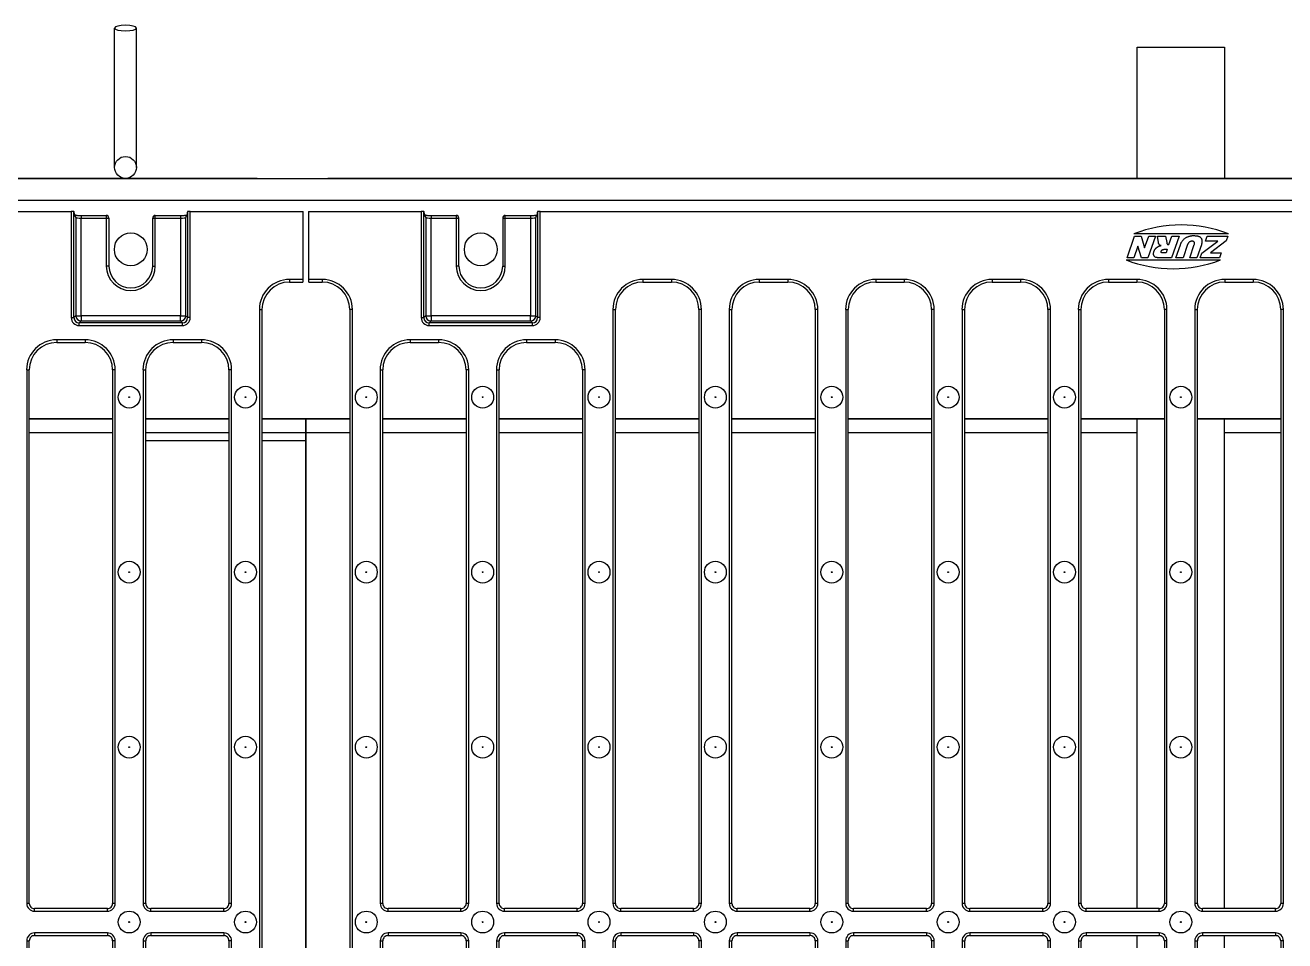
# Model space of a CAD drawing. Extents: x -2 to 148, y 0 to 64.
# Drawn here: x 98.69 to 113.09, y 53.41 to 63.87 of the extents above; entities that cross this region are included whole.
import ezdxf

# ---------------------------------------------------------------- set-up
doc = ezdxf.new("R2010")
doc.units = 0
doc.header["$LTSCALE"] = 0.75
doc.header["$MEASUREMENT"] = 0
for name, color, linetype in [('BASE', 7, 'CONTINUOUS'), ('DIM', 2, 'CONTINUOUS'), ('FRAME', 7, 'CONTINUOUS'), ('SIDEWALL', 7, 'CONTINUOUS')]:
    doc.layers.add(name, color=color, linetype=linetype)
doc.layers.add('Visible Edges(DANS)', color=7, linetype='CONTINUOUS', lineweight=25)
doc.layers.add('Visible Tangent Edges(DANS)', color=7, linetype='CONTINUOUS', lineweight=25)

# ---------------------------------------------------------------- blocks, each defined once
blk = doc.blocks.new('12 grate')
at = {"layer": 'Visible Edges(DANS)'}
for p, q in [((25.162, 77.229), (25.162, 76.45)), ((25.162, 77.229), (26.451, 77.229)), ((26.488, 77.193), (26.498, 77.175)), ((26.562, 77.182), (26.85, 77.182)), ((27.411, 77.182), (27.699, 77.182)), ((27.763, 77.175), (27.773, 77.193)), ((27.81, 77.229), (42.451, 77.229)), ((42.488, 77.193), (42.498, 77.175)), ((42.562, 77.182), (42.85, 77.182)), ((43.411, 77.182), (43.699, 77.182)), ((43.763, 77.175), (43.773, 77.193)), ((43.81, 77.229), (45.099, 77.229)), ((45.099, 76.45), (45.099, 77.229)), ((26.88, 76.604), (26.88, 77.152)), ((27.381, 77.152), (27.381, 76.604)), ((42.88, 77.152), (42.88, 76.604)), ((43.381, 76.604), (43.381, 77.152)), ((34.517, 76.697), (34.602, 76.947)), ((35.676, 76.973), (34.596, 76.973)), ((34.602, 76.947), (34.678, 76.947)), ((34.678, 76.947), (34.718, 76.813)), ((34.718, 76.813), (34.764, 76.947)), ((34.841, 76.947), (34.756, 76.697)), ((34.764, 76.947), (34.841, 76.947)), ((34.876, 76.873), (34.864, 76.947)), ((34.864, 76.947), (34.955, 76.947)), ((34.955, 76.947), (34.97, 76.873)), ((34.995, 76.849), (35.028, 76.947)), ((35.111, 76.947), (35.026, 76.697)), ((35.028, 76.947), (35.111, 76.947)), ((35.37, 76.75), (35.554, 76.888)), ((35.412, 76.888), (35.433, 76.947)), ((35.554, 76.888), (35.412, 76.888)), ((35.433, 76.947), (35.67, 76.947)), ((35.651, 76.892), (35.47, 76.756)), ((35.67, 76.947), (35.651, 76.892)), ((34.641, 76.831), (34.595, 76.697)), ((34.681, 76.697), (34.641, 76.831)), ((34.962, 76.753), (34.933, 76.753)), ((34.948, 76.796), (34.977, 76.796)), ((34.977, 76.796), (34.962, 76.753)), ((34.992, 76.849), (34.995, 76.849)), ((35.075, 76.697), (35.126, 76.845)), ((35.209, 76.849), (35.157, 76.697)), ((35.233, 76.697), (35.285, 76.849)), ((35.366, 76.845), (35.315, 76.697)), ((35.352, 76.697), (35.37, 76.75)), ((35.47, 76.756), (35.592, 76.756)), ((35.592, 76.756), (35.572, 76.697)), ((34.505, 76.673), (35.585, 76.673)), ((34.595, 76.697), (34.517, 76.697)), ((34.756, 76.697), (34.681, 76.697)), ((35.026, 76.697), (34.897, 76.697)), ((35.157, 76.697), (35.075, 76.697)), ((35.315, 76.697), (35.233, 76.697)), ((35.572, 76.697), (35.352, 76.697)), ((25.164, 76.42), (25.319, 76.42)), ((28.984, 76.42), (29.309, 76.42)), ((30.314, 76.42), (30.639, 76.42)), ((31.644, 76.42), (31.969, 76.42)), ((32.974, 76.42), (33.299, 76.42)), ((34.304, 76.42), (34.629, 76.42)), ((35.634, 76.42), (35.959, 76.42)), ((44.944, 76.42), (45.097, 76.42)), ((25.633, 76.106), (25.633, 62.106)), ((28.671, 69.318), (28.671, 76.106)), ((29.623, 76.106), (29.623, 69.318)), ((30.001, 69.318), (30.001, 76.106)), ((30.953, 76.106), (30.953, 69.318)), ((31.331, 69.318), (31.331, 76.106)), ((32.283, 76.106), (32.283, 69.318)), ((32.661, 69.318), (32.661, 76.106)), ((33.613, 76.106), (33.613, 69.318)), ((33.991, 69.318), (33.991, 76.106)), ((34.943, 76.106), (34.943, 69.318)), ((35.321, 69.318), (35.321, 76.106)), ((36.273, 76.106), (36.273, 69.318)), ((44.631, 62.106), (44.631, 76.106)), ((26.324, 75.73), (26.649, 75.73)), ((27.654, 75.73), (27.979, 75.73)), ((42.284, 75.73), (42.609, 75.73)), ((43.614, 75.73), (43.939, 75.73)), ((26.011, 69.318), (26.011, 75.416)), ((26.963, 75.416), (26.963, 69.318)), ((27.341, 69.318), (27.341, 75.416)), ((28.293, 75.416), (28.293, 69.318)), ((41.971, 69.318), (41.971, 75.416)), ((42.923, 75.416), (42.923, 69.318)), ((43.301, 69.318), (43.301, 75.416)), ((44.253, 75.416), (44.253, 69.318)), ((26.903, 69.258), (26.071, 69.258)), ((28.233, 69.258), (27.401, 69.258)), ((29.563, 69.258), (28.731, 69.258)), ((30.893, 69.258), (30.061, 69.258)), ((32.223, 69.258), (31.391, 69.258)), ((33.553, 69.258), (32.721, 69.258)), ((34.883, 69.258), (34.051, 69.258)), ((36.213, 69.258), (35.381, 69.258)), ((42.863, 69.258), (42.031, 69.258)), ((44.193, 69.258), (43.361, 69.258)), ((26.011, 62.791), (26.011, 68.89)), ((26.071, 68.949), (26.903, 68.949)), ((26.963, 68.89), (26.963, 62.791)), ((27.341, 62.791), (27.341, 68.89)), ((27.401, 68.949), (28.233, 68.949)), ((28.293, 68.89), (28.293, 62.791)), ((28.671, 62.106), (28.671, 68.89)), ((28.731, 68.949), (29.563, 68.949)), ((29.623, 68.89), (29.623, 62.106)), ((30.001, 62.106), (30.001, 68.89)), ((30.061, 68.949), (30.893, 68.949)), ((30.953, 68.89), (30.953, 62.106)), ((31.331, 62.106), (31.331, 68.89)), ((31.391, 68.949), (32.223, 68.949)), ((32.283, 68.89), (32.283, 62.106)), ((32.661, 62.106), (32.661, 68.89)), ((32.721, 68.949), (33.553, 68.949)), ((33.613, 68.89), (33.613, 62.106)), ((33.991, 62.106), (33.991, 68.89)), ((34.051, 68.949), (34.883, 68.949)), ((34.943, 68.89), (34.943, 62.106)), ((35.321, 62.106), (35.321, 68.89)), ((35.381, 68.949), (36.213, 68.949)), ((36.273, 68.89), (36.273, 62.106)), ((41.971, 62.791), (41.971, 68.89)), ((42.031, 68.949), (42.863, 68.949)), ((42.923, 68.89), (42.923, 62.791)), ((43.301, 62.791), (43.301, 68.89)), ((43.361, 68.949), (44.193, 68.949)), ((44.253, 68.89), (44.253, 62.791))]:
    blk.add_line(p, q, dxfattribs=at)
at = {"layer": 'Visible Edges(DANS)', "flags": 128}
for points in [[(26.481, 77.228), (26.481, 77.228), (26.48, 77.228), (26.48, 77.228), (26.479, 77.228), (26.479, 77.228), (26.478, 77.228), (26.477, 77.228), (26.476, 77.228), (26.475, 77.229), (26.474, 77.229), (26.473, 77.229), (26.471, 77.229), (26.47, 77.229), (26.469, 77.229), (26.467, 77.229), (26.465, 77.229), (26.464, 77.229), (26.462, 77.229), (26.46, 77.229), (26.458, 77.229), (26.456, 77.229), (26.455, 77.229), (26.453, 77.229), (26.451, 77.229)], [(26.492, 77.185), (26.498, 77.185), (26.505, 77.184), (26.513, 77.184), (26.522, 77.183), (26.532, 77.183), (26.542, 77.182), (26.552, 77.182), (26.562, 77.182)], [(27.699, 77.182), (27.709, 77.182), (27.719, 77.182), (27.729, 77.183), (27.739, 77.183), (27.748, 77.184), (27.756, 77.184), (27.763, 77.185), (27.769, 77.185)], [(27.81, 77.229), (27.808, 77.229), (27.806, 77.229), (27.805, 77.229), (27.803, 77.229), (27.801, 77.229), (27.799, 77.229), (27.797, 77.229), (27.796, 77.229), (27.794, 77.229), (27.792, 77.229), (27.791, 77.229), (27.79, 77.229), (27.788, 77.229), (27.787, 77.229), (27.786, 77.229), (27.785, 77.228), (27.784, 77.228), (27.783, 77.228), (27.782, 77.228), (27.782, 77.228), (27.781, 77.228), (27.781, 77.228), (27.78, 77.228), (27.78, 77.228)], [(42.481, 77.228), (42.481, 77.228), (42.48, 77.228), (42.48, 77.228), (42.479, 77.228), (42.479, 77.228), (42.478, 77.228), (42.477, 77.228), (42.476, 77.228), (42.475, 77.229), (42.474, 77.229), (42.473, 77.229), (42.471, 77.229), (42.47, 77.229), (42.469, 77.229), (42.467, 77.229), (42.465, 77.229), (42.464, 77.229), (42.462, 77.229), (42.46, 77.229), (42.458, 77.229), (42.456, 77.229), (42.455, 77.229), (42.453, 77.229), (42.451, 77.229)], [(42.492, 77.185), (42.498, 77.185), (42.505, 77.184), (42.513, 77.184), (42.522, 77.183), (42.532, 77.183), (42.542, 77.182), (42.552, 77.182), (42.562, 77.182)], [(43.699, 77.182), (43.709, 77.182), (43.719, 77.182), (43.729, 77.183), (43.739, 77.183), (43.748, 77.184), (43.756, 77.184), (43.763, 77.185), (43.769, 77.185)], [(43.81, 77.229), (43.808, 77.229), (43.806, 77.229), (43.805, 77.229), (43.803, 77.229), (43.801, 77.229), (43.799, 77.229), (43.797, 77.229), (43.796, 77.229), (43.794, 77.229), (43.792, 77.229), (43.791, 77.229), (43.79, 77.229), (43.788, 77.229), (43.787, 77.229), (43.786, 77.229), (43.785, 77.228), (43.784, 77.228), (43.783, 77.228), (43.782, 77.228), (43.782, 77.228), (43.781, 77.228), (43.781, 77.228), (43.78, 77.228), (43.78, 77.228)], [(35.126, 76.845), (35.128, 76.851), (35.13, 76.856), (35.132, 76.861), (35.135, 76.867), (35.137, 76.872), (35.14, 76.877), (35.144, 76.882), (35.147, 76.887), (35.15, 76.892), (35.154, 76.897), (35.158, 76.901), (35.162, 76.906), (35.166, 76.91), (35.171, 76.914), (35.176, 76.918), (35.181, 76.922), (35.186, 76.925), (35.191, 76.929), (35.196, 76.932), (35.201, 76.935), (35.207, 76.937), (35.213, 76.939), (35.218, 76.941), (35.224, 76.943)], [(35.26, 76.887), (35.257, 76.887), (35.254, 76.887), (35.251, 76.887), (35.249, 76.886), (35.246, 76.886), (35.243, 76.885), (35.241, 76.884), (35.238, 76.883), (35.236, 76.882), (35.233, 76.88), (35.231, 76.879), (35.229, 76.877), (35.226, 76.876), (35.224, 76.874), (35.222, 76.872), (35.22, 76.87), (35.219, 76.867), (35.217, 76.865), (35.215, 76.863), (35.214, 76.86), (35.212, 76.857), (35.211, 76.855), (35.21, 76.852), (35.209, 76.849)], [(35.224, 76.943), (35.226, 76.944), (35.227, 76.944), (35.229, 76.945), (35.231, 76.945), (35.233, 76.946), (35.235, 76.947), (35.237, 76.947), (35.239, 76.947), (35.241, 76.948), (35.243, 76.948), (35.245, 76.949), (35.247, 76.949), (35.249, 76.949), (35.251, 76.95), (35.254, 76.95), (35.256, 76.95), (35.258, 76.95), (35.261, 76.951), (35.263, 76.951), (35.265, 76.951), (35.268, 76.951), (35.27, 76.951), (35.273, 76.951), (35.276, 76.951)], [(35.285, 76.849), (35.286, 76.852), (35.286, 76.854), (35.287, 76.857), (35.287, 76.86), (35.288, 76.863), (35.288, 76.865), (35.288, 76.867), (35.287, 76.87), (35.287, 76.872), (35.286, 76.874), (35.285, 76.876), (35.284, 76.877), (35.283, 76.879), (35.282, 76.88), (35.281, 76.882), (35.279, 76.883), (35.277, 76.884), (35.275, 76.885), (35.273, 76.886), (35.271, 76.886), (35.268, 76.887), (35.266, 76.887), (35.263, 76.887), (35.26, 76.887)], [(35.276, 76.951), (35.282, 76.951), (35.288, 76.951), (35.294, 76.95), (35.301, 76.95), (35.308, 76.949), (35.314, 76.949), (35.321, 76.948), (35.327, 76.946), (35.333, 76.945), (35.338, 76.943), (35.343, 76.941), (35.347, 76.938), (35.351, 76.936), (35.354, 76.932), (35.358, 76.929), (35.361, 76.925), (35.364, 76.921), (35.366, 76.917), (35.368, 76.912), (35.37, 76.907), (35.372, 76.902), (35.372, 76.897), (35.373, 76.892), (35.373, 76.887)], [(35.373, 76.887), (35.373, 76.885), (35.373, 76.883), (35.373, 76.882), (35.372, 76.88), (35.372, 76.878), (35.372, 76.876), (35.372, 76.874), (35.372, 76.872), (35.371, 76.87), (35.371, 76.869), (35.371, 76.867), (35.371, 76.865), (35.37, 76.863), (35.37, 76.862), (35.37, 76.86), (35.369, 76.858), (35.369, 76.856), (35.368, 76.855), (35.368, 76.853), (35.368, 76.852), (35.367, 76.85), (35.367, 76.848), (35.366, 76.847), (35.366, 76.845)], [(34.897, 76.697), (34.888, 76.697), (34.88, 76.697), (34.873, 76.698), (34.866, 76.699), (34.86, 76.7), (34.854, 76.701), (34.849, 76.702), (34.844, 76.703), (34.84, 76.705), (34.836, 76.707), (34.833, 76.71), (34.83, 76.712), (34.827, 76.715), (34.825, 76.719), (34.823, 76.723), (34.821, 76.727), (34.82, 76.731), (34.819, 76.736), (34.818, 76.741), (34.818, 76.746), (34.819, 76.751), (34.82, 76.756), (34.821, 76.762), (34.823, 76.768)], [(34.823, 76.768), (34.824, 76.771), (34.826, 76.775), (34.827, 76.778), (34.829, 76.781), (34.83, 76.785), (34.832, 76.788), (34.834, 76.791), (34.836, 76.794), (34.838, 76.797), (34.84, 76.799), (34.842, 76.802), (34.845, 76.805), (34.847, 76.807), (34.85, 76.81), (34.852, 76.812), (34.855, 76.814), (34.858, 76.817), (34.86, 76.819), (34.863, 76.821), (34.866, 76.823), (34.869, 76.825), (34.872, 76.826), (34.875, 76.828), (34.878, 76.83)], [(34.889, 76.843), (34.889, 76.843), (34.888, 76.844), (34.887, 76.845), (34.887, 76.846), (34.886, 76.847), (34.885, 76.848), (34.885, 76.849), (34.884, 76.85), (34.883, 76.851), (34.883, 76.853), (34.882, 76.854), (34.881, 76.856), (34.88, 76.858), (34.88, 76.859), (34.879, 76.861), (34.878, 76.862), (34.878, 76.864), (34.877, 76.865), (34.877, 76.867), (34.877, 76.868), (34.876, 76.869), (34.876, 76.871), (34.876, 76.872), (34.876, 76.873)], [(34.878, 76.83), (34.879, 76.83), (34.88, 76.831), (34.881, 76.831), (34.882, 76.832), (34.884, 76.832), (34.885, 76.832), (34.886, 76.833), (34.887, 76.833), (34.888, 76.834), (34.889, 76.834), (34.89, 76.834), (34.891, 76.835), (34.892, 76.835), (34.894, 76.835), (34.895, 76.835), (34.896, 76.836), (34.897, 76.836), (34.898, 76.836), (34.899, 76.836), (34.901, 76.837), (34.902, 76.837), (34.903, 76.837), (34.904, 76.837), (34.906, 76.837)], [(34.906, 76.837), (34.905, 76.837), (34.904, 76.837), (34.903, 76.837), (34.902, 76.837), (34.901, 76.838), (34.9, 76.838), (34.899, 76.838), (34.899, 76.838), (34.898, 76.838), (34.897, 76.838), (34.896, 76.839), (34.896, 76.839), (34.895, 76.839), (34.894, 76.839), (34.894, 76.84), (34.893, 76.84), (34.893, 76.84), (34.892, 76.84), (34.892, 76.841), (34.891, 76.841), (34.891, 76.841), (34.89, 76.842), (34.89, 76.842), (34.889, 76.843)], [(34.933, 76.753), (34.929, 76.753), (34.927, 76.753), (34.924, 76.753), (34.921, 76.754), (34.919, 76.754), (34.917, 76.754), (34.915, 76.755), (34.914, 76.755), (34.912, 76.756), (34.911, 76.757), (34.91, 76.758), (34.909, 76.758), (34.908, 76.759), (34.908, 76.76), (34.907, 76.761), (34.907, 76.763), (34.906, 76.764), (34.906, 76.765), (34.906, 76.766), (34.906, 76.768), (34.907, 76.769), (34.907, 76.771), (34.907, 76.772), (34.908, 76.774)], [(34.908, 76.774), (34.908, 76.775), (34.909, 76.776), (34.909, 76.777), (34.91, 76.779), (34.91, 76.78), (34.911, 76.781), (34.912, 76.782), (34.912, 76.783), (34.913, 76.783), (34.914, 76.784), (34.915, 76.785), (34.916, 76.786), (34.917, 76.787), (34.918, 76.788), (34.919, 76.788), (34.92, 76.789), (34.921, 76.79), (34.922, 76.79), (34.923, 76.791), (34.925, 76.791), (34.926, 76.792), (34.927, 76.792), (34.928, 76.792), (34.929, 76.793)], [(34.929, 76.793), (34.931, 76.793), (34.932, 76.793), (34.933, 76.793), (34.934, 76.794), (34.935, 76.794), (34.936, 76.794), (34.937, 76.794), (34.938, 76.794), (34.939, 76.795), (34.94, 76.795), (34.941, 76.795), (34.941, 76.795), (34.942, 76.795), (34.943, 76.795), (34.944, 76.795), (34.944, 76.795), (34.945, 76.796), (34.946, 76.796), (34.946, 76.796), (34.947, 76.796), (34.947, 76.796), (34.948, 76.796), (34.948, 76.796), (34.948, 76.796)], [(34.97, 76.873), (34.97, 76.872), (34.97, 76.87), (34.971, 76.869), (34.971, 76.868), (34.971, 76.867), (34.971, 76.866), (34.972, 76.865), (34.972, 76.864), (34.972, 76.863), (34.972, 76.862), (34.973, 76.861), (34.973, 76.86), (34.973, 76.86), (34.974, 76.859), (34.974, 76.858), (34.974, 76.858), (34.974, 76.857), (34.975, 76.856), (34.975, 76.856), (34.975, 76.855), (34.976, 76.855), (34.976, 76.855), (34.976, 76.854), (34.976, 76.854)], [(34.976, 76.854), (34.977, 76.854), (34.977, 76.853), (34.978, 76.853), (34.978, 76.852), (34.979, 76.852), (34.98, 76.852), (34.98, 76.851), (34.981, 76.851), (34.981, 76.851), (34.982, 76.85), (34.983, 76.85), (34.983, 76.85), (34.984, 76.85), (34.985, 76.849), (34.985, 76.849), (34.986, 76.849), (34.987, 76.849), (34.987, 76.849), (34.988, 76.849), (34.989, 76.849), (34.989, 76.849), (34.99, 76.849), (34.991, 76.849), (34.992, 76.849)], [(26.011, 69.318), (26.012, 69.306), (26.015, 69.295), (26.021, 69.285), (26.028, 69.276), (26.037, 69.268), (26.048, 69.263), (26.059, 69.259), (26.071, 69.258)], [(26.903, 69.258), (26.915, 69.259), (26.926, 69.263), (26.936, 69.268), (26.945, 69.276), (26.953, 69.285), (26.958, 69.295), (26.962, 69.306), (26.963, 69.318)], [(27.341, 69.318), (27.342, 69.306), (27.345, 69.295), (27.351, 69.285), (27.358, 69.276), (27.367, 69.268), (27.378, 69.263), (27.389, 69.259), (27.401, 69.258)], [(28.233, 69.258), (28.245, 69.259), (28.256, 69.263), (28.266, 69.268), (28.275, 69.276), (28.283, 69.285), (28.288, 69.295), (28.292, 69.306), (28.293, 69.318)], [(28.671, 69.318), (28.672, 69.306), (28.675, 69.295), (28.681, 69.285), (28.688, 69.276), (28.697, 69.268), (28.708, 69.263), (28.719, 69.259), (28.731, 69.258)], [(29.563, 69.258), (29.575, 69.259), (29.586, 69.263), (29.596, 69.268), (29.605, 69.276), (29.613, 69.285), (29.618, 69.295), (29.622, 69.306), (29.623, 69.318)], [(30.001, 69.318), (30.002, 69.306), (30.005, 69.295), (30.011, 69.285), (30.018, 69.276), (30.027, 69.268), (30.038, 69.263), (30.049, 69.259), (30.061, 69.258)], [(30.893, 69.258), (30.905, 69.259), (30.916, 69.263), (30.926, 69.268), (30.935, 69.276), (30.943, 69.285), (30.948, 69.295), (30.952, 69.306), (30.953, 69.318)], [(31.331, 69.318), (31.332, 69.306), (31.335, 69.295), (31.341, 69.285), (31.348, 69.276), (31.357, 69.268), (31.368, 69.263), (31.379, 69.259), (31.391, 69.258)], [(32.223, 69.258), (32.235, 69.259), (32.246, 69.263), (32.256, 69.268), (32.265, 69.276), (32.273, 69.285), (32.278, 69.295), (32.282, 69.306), (32.283, 69.318)], [(32.661, 69.318), (32.662, 69.306), (32.665, 69.295), (32.671, 69.285), (32.678, 69.276), (32.687, 69.268), (32.698, 69.263), (32.709, 69.259), (32.721, 69.258)], [(33.553, 69.258), (33.565, 69.259), (33.576, 69.263), (33.586, 69.268), (33.595, 69.276), (33.603, 69.285), (33.608, 69.295), (33.612, 69.306), (33.613, 69.318)], [(33.991, 69.318), (33.992, 69.306), (33.995, 69.295), (34.001, 69.285), (34.008, 69.276), (34.017, 69.268), (34.028, 69.263), (34.039, 69.259), (34.051, 69.258)], [(34.883, 69.258), (34.895, 69.259), (34.906, 69.263), (34.916, 69.268), (34.925, 69.276), (34.933, 69.285), (34.938, 69.295), (34.942, 69.306), (34.943, 69.318)], [(35.321, 69.318), (35.322, 69.306), (35.325, 69.295), (35.331, 69.285), (35.338, 69.276), (35.347, 69.268), (35.358, 69.263), (35.369, 69.259), (35.381, 69.258)], [(36.213, 69.258), (36.225, 69.259), (36.236, 69.263), (36.246, 69.268), (36.255, 69.276), (36.263, 69.285), (36.268, 69.295), (36.272, 69.306), (36.273, 69.318)], [(41.971, 69.318), (41.972, 69.306), (41.975, 69.295), (41.981, 69.285), (41.988, 69.276), (41.997, 69.268), (42.008, 69.263), (42.019, 69.259), (42.031, 69.258)], [(42.863, 69.258), (42.875, 69.259), (42.886, 69.263), (42.896, 69.268), (42.905, 69.276), (42.913, 69.285), (42.918, 69.295), (42.922, 69.306), (42.923, 69.318)], [(43.301, 69.318), (43.302, 69.306), (43.305, 69.295), (43.311, 69.285), (43.318, 69.276), (43.327, 69.268), (43.338, 69.263), (43.349, 69.259), (43.361, 69.258)], [(44.193, 69.258), (44.205, 69.259), (44.216, 69.263), (44.226, 69.268), (44.235, 69.276), (44.243, 69.285), (44.248, 69.295), (44.252, 69.306), (44.253, 69.318)], [(26.071, 68.949), (26.059, 68.948), (26.048, 68.945), (26.037, 68.939), (26.028, 68.932), (26.021, 68.923), (26.015, 68.912), (26.012, 68.901), (26.011, 68.89)], [(26.963, 68.89), (26.962, 68.901), (26.958, 68.912), (26.953, 68.923), (26.945, 68.932), (26.936, 68.939), (26.926, 68.945), (26.915, 68.948), (26.903, 68.949)], [(27.401, 68.949), (27.389, 68.948), (27.378, 68.945), (27.367, 68.939), (27.358, 68.932), (27.351, 68.923), (27.345, 68.912), (27.342, 68.901), (27.341, 68.89)], [(28.293, 68.89), (28.292, 68.901), (28.288, 68.912), (28.283, 68.923), (28.275, 68.932), (28.266, 68.939), (28.256, 68.945), (28.245, 68.948), (28.233, 68.949)], [(28.731, 68.949), (28.719, 68.948), (28.708, 68.945), (28.697, 68.939), (28.688, 68.932), (28.681, 68.923), (28.675, 68.912), (28.672, 68.901), (28.671, 68.89)], [(29.623, 68.89), (29.622, 68.901), (29.618, 68.912), (29.613, 68.923), (29.605, 68.932), (29.596, 68.939), (29.586, 68.945), (29.575, 68.948), (29.563, 68.949)], [(30.061, 68.949), (30.049, 68.948), (30.038, 68.945), (30.027, 68.939), (30.018, 68.932), (30.011, 68.923), (30.005, 68.912), (30.002, 68.901), (30.001, 68.89)], [(30.953, 68.89), (30.952, 68.901), (30.948, 68.912), (30.943, 68.923), (30.935, 68.932), (30.926, 68.939), (30.916, 68.945), (30.905, 68.948), (30.893, 68.949)], [(31.391, 68.949), (31.379, 68.948), (31.368, 68.945), (31.357, 68.939), (31.348, 68.932), (31.341, 68.923), (31.335, 68.912), (31.332, 68.901), (31.331, 68.89)], [(32.283, 68.89), (32.282, 68.901), (32.278, 68.912), (32.273, 68.923), (32.265, 68.932), (32.256, 68.939), (32.246, 68.945), (32.235, 68.948), (32.223, 68.949)], [(32.721, 68.949), (32.709, 68.948), (32.698, 68.945), (32.687, 68.939), (32.678, 68.932), (32.671, 68.923), (32.665, 68.912), (32.662, 68.901), (32.661, 68.89)], [(33.613, 68.89), (33.612, 68.901), (33.608, 68.912), (33.603, 68.923), (33.595, 68.932), (33.586, 68.939), (33.576, 68.945), (33.565, 68.948), (33.553, 68.949)], [(34.051, 68.949), (34.039, 68.948), (34.028, 68.945), (34.017, 68.939), (34.008, 68.932), (34.001, 68.923), (33.995, 68.912), (33.992, 68.901), (33.991, 68.89)], [(34.943, 68.89), (34.942, 68.901), (34.938, 68.912), (34.933, 68.923), (34.925, 68.932), (34.916, 68.939), (34.906, 68.945), (34.895, 68.948), (34.883, 68.949)], [(35.381, 68.949), (35.369, 68.948), (35.358, 68.945), (35.347, 68.939), (35.338, 68.932), (35.331, 68.923), (35.325, 68.912), (35.322, 68.901), (35.321, 68.89)], [(36.273, 68.89), (36.272, 68.901), (36.268, 68.912), (36.263, 68.923), (36.255, 68.932), (36.246, 68.939), (36.236, 68.945), (36.225, 68.948), (36.213, 68.949)], [(42.031, 68.949), (42.019, 68.948), (42.008, 68.945), (41.997, 68.939), (41.988, 68.932), (41.981, 68.923), (41.975, 68.912), (41.972, 68.901), (41.971, 68.89)], [(42.923, 68.89), (42.922, 68.901), (42.918, 68.912), (42.913, 68.923), (42.905, 68.932), (42.896, 68.939), (42.886, 68.945), (42.875, 68.948), (42.863, 68.949)], [(43.361, 68.949), (43.349, 68.948), (43.338, 68.945), (43.327, 68.939), (43.318, 68.932), (43.311, 68.923), (43.305, 68.912), (43.302, 68.901), (43.301, 68.89)], [(44.253, 68.89), (44.252, 68.901), (44.248, 68.912), (44.243, 68.923), (44.235, 68.932), (44.226, 68.939), (44.216, 68.945), (44.205, 68.948), (44.193, 68.949)]]:
    blk.add_lwpolyline(points, dxfattribs=at)
at = {"layer": 'Visible Edges(DANS)'}
for centre in [(25.822, 75.104), (27.152, 75.104), (28.482, 75.104), (29.812, 75.104), (31.142, 75.104), (32.472, 75.104), (33.802, 75.104), (35.132, 75.104), (43.112, 75.104), (44.442, 75.104), (25.822, 73.104), (27.152, 73.104), (28.482, 73.104), (29.812, 73.104), (31.142, 73.104), (32.472, 73.104), (33.802, 73.104), (35.132, 73.104), (43.112, 73.104), (44.442, 73.104), (25.822, 71.104), (27.152, 71.104), (28.482, 71.104), (29.812, 71.104), (31.142, 71.104), (32.472, 71.104), (33.802, 71.104), (35.132, 71.104), (43.112, 71.104), (44.442, 71.104), (25.822, 69.104), (27.152, 69.104), (28.482, 69.104), (29.812, 69.104), (31.142, 69.104), (32.472, 69.104), (33.802, 69.104), (35.132, 69.104), (43.112, 69.104), (44.442, 69.104)]:
    blk.add_circle(centre, 0.125, dxfattribs=at)
for centre, radius, start, end in [((26.85, 77.152), 0.03, 0, 90), ((27.411, 77.152), 0.03, 90, 180), ((42.85, 77.152), 0.03, 0, 90), ((43.411, 77.152), 0.03, 90, 180), ((35.136, 75.565), 1.508, 69.017, 110.983), ((27.131, 76.604), 0.25, 180, 0), ((35.045, 78.081), 1.508, 249.017, 290.983), ((43.131, 76.604), 0.25, 180, 0), ((25.319, 76.106), 0.314, 0, 90), ((28.984, 76.106), 0.314, 90, 180), ((29.309, 76.106), 0.314, 0, 90), ((30.314, 76.106), 0.314, 90, 180), ((30.639, 76.106), 0.314, 0, 90), ((31.644, 76.106), 0.314, 90, 180), ((31.969, 76.106), 0.314, 0, 90), ((32.974, 76.106), 0.314, 90, 180), ((33.299, 76.106), 0.314, 0, 90), ((34.304, 76.106), 0.314, 90, 180), ((34.629, 76.106), 0.314, 0, 90), ((35.634, 76.106), 0.314, 90, 180), ((35.959, 76.106), 0.314, 0, 90), ((44.944, 76.106), 0.314, 90, 180), ((26.324, 75.416), 0.314, 90, 180), ((26.649, 75.416), 0.314, 0, 90), ((27.654, 75.416), 0.314, 90, 180), ((27.979, 75.416), 0.314, 0, 90), ((42.284, 75.416), 0.314, 90, 180), ((42.609, 75.416), 0.314, 0, 90), ((43.614, 75.416), 0.314, 90, 180), ((43.939, 75.416), 0.314, 0, 90)]:
    blk.add_arc(centre, radius, start, end, dxfattribs=at)
for centre, major_axis, ratio, start_param, end_param in [((26.479, 76.854), (0, 0.375), 0.052408, 5.782692, 6.207299), ((27.782, 76.854), (0, 0.375), 0.052408, 0.075886, 0.500493), ((42.479, 76.854), (0, 0.375), 0.052408, 5.782692, 6.207299), ((43.782, 76.854), (0, -0.375), 0.052408, 3.217479, 3.642086), ((25.164, 76.45), (0, -0.03), 0.087489, 4.712389, 6.283185), ((45.097, 76.45), (0, 0.03), 0.087489, 3.141593, 4.712389)]:
    blk.add_ellipse(centre, major_axis=major_axis, ratio=ratio, start_param=start_param, end_param=end_param, dxfattribs=at)
at = {"layer": 'Visible Tangent Edges(DANS)'}
for p, q in [((26.451, 77.229), (26.451, 76.014)), ((26.481, 76.014), (26.481, 77.228)), ((26.489, 77.183), (26.503, 77.16)), ((26.562, 77.182), (26.562, 77.152)), ((26.85, 77.182), (26.85, 77.152)), ((27.411, 77.152), (27.411, 77.182)), ((27.699, 77.182), (27.699, 77.152)), ((27.758, 77.16), (27.772, 77.183)), ((27.78, 77.228), (27.78, 76.014)), ((27.81, 76.014), (27.81, 77.229)), ((42.451, 77.229), (42.451, 76.014)), ((42.481, 76.014), (42.481, 77.228)), ((42.489, 77.183), (42.503, 77.16)), ((42.562, 77.182), (42.562, 77.152)), ((42.85, 77.182), (42.85, 77.152)), ((43.411, 77.152), (43.411, 77.182)), ((43.699, 77.182), (43.699, 77.152)), ((43.758, 77.16), (43.772, 77.183)), ((43.78, 77.228), (43.78, 76.014)), ((43.81, 76.014), (43.81, 77.229)), ((26.503, 77.16), (26.503, 76.036)), ((26.562, 77.152), (26.85, 77.152)), ((26.562, 76.036), (26.562, 77.152)), ((26.85, 77.152), (26.88, 77.152)), ((26.85, 77.152), (26.85, 76.604)), ((27.381, 77.152), (27.411, 77.152)), ((27.411, 76.604), (27.411, 77.152)), ((27.411, 77.152), (27.699, 77.152)), ((27.699, 77.152), (27.699, 76.036)), ((27.758, 76.036), (27.758, 77.16)), ((42.503, 77.16), (42.503, 76.036)), ((42.562, 77.152), (42.85, 77.152)), ((42.562, 76.036), (42.562, 77.152)), ((42.85, 77.152), (42.88, 77.152)), ((42.85, 77.152), (42.85, 76.604)), ((43.381, 77.152), (43.411, 77.152)), ((43.411, 76.604), (43.411, 77.152)), ((43.411, 77.152), (43.699, 77.152)), ((43.699, 77.152), (43.699, 76.036)), ((43.758, 76.036), (43.758, 77.16)), ((26.88, 76.604), (26.85, 76.604)), ((27.381, 76.604), (27.411, 76.604)), ((42.88, 76.604), (42.85, 76.604)), ((43.381, 76.604), (43.411, 76.604)), ((25.319, 76.45), (25.162, 76.45)), ((25.319, 76.45), (25.319, 76.42)), ((29.309, 76.45), (28.984, 76.45)), ((28.984, 76.45), (28.984, 76.42)), ((29.309, 76.45), (29.309, 76.42)), ((30.639, 76.45), (30.314, 76.45)), ((30.314, 76.45), (30.314, 76.42)), ((30.639, 76.45), (30.639, 76.42)), ((31.969, 76.45), (31.644, 76.45)), ((31.644, 76.45), (31.644, 76.42)), ((31.969, 76.45), (31.969, 76.42)), ((33.299, 76.45), (32.974, 76.45)), ((32.974, 76.45), (32.974, 76.42)), ((33.299, 76.45), (33.299, 76.42)), ((34.629, 76.45), (34.304, 76.45)), ((34.304, 76.45), (34.304, 76.42)), ((34.629, 76.45), (34.629, 76.42)), ((35.959, 76.45), (35.634, 76.45)), ((35.634, 76.45), (35.634, 76.42)), ((35.959, 76.45), (35.959, 76.42)), ((44.944, 76.45), (44.944, 76.42)), ((45.099, 76.45), (44.944, 76.45)), ((25.663, 76.106), (25.633, 76.106)), ((25.663, 62.106), (25.663, 76.106)), ((26.451, 76.014), (26.481, 76.014)), ((26.503, 76.036), (26.481, 76.014)), ((26.503, 76.036), (26.562, 76.036)), ((27.699, 76.036), (26.562, 76.036)), ((26.562, 76.036), (26.562, 75.976)), ((27.699, 75.976), (27.699, 76.036)), ((27.699, 76.036), (27.758, 76.036)), ((27.78, 76.014), (27.758, 76.036)), ((27.81, 76.014), (27.78, 76.014)), ((28.641, 76.106), (28.641, 69.318)), ((28.641, 76.106), (28.671, 76.106)), ((29.653, 76.106), (29.623, 76.106)), ((29.653, 69.318), (29.653, 76.106)), ((29.971, 76.106), (29.971, 69.318)), ((29.971, 76.106), (30.001, 76.106)), ((30.983, 76.106), (30.953, 76.106)), ((30.983, 69.318), (30.983, 76.106)), ((31.301, 76.106), (31.301, 69.318)), ((31.301, 76.106), (31.331, 76.106)), ((32.313, 76.106), (32.283, 76.106)), ((32.313, 69.318), (32.313, 76.106)), ((32.631, 76.106), (32.631, 69.318)), ((32.631, 76.106), (32.661, 76.106)), ((33.643, 76.106), (33.613, 76.106)), ((33.643, 69.318), (33.643, 76.106)), ((33.961, 76.106), (33.961, 69.318)), ((33.961, 76.106), (33.991, 76.106)), ((34.973, 76.106), (34.943, 76.106)), ((34.973, 69.318), (34.973, 76.106)), ((35.291, 76.106), (35.291, 69.318)), ((35.291, 76.106), (35.321, 76.106)), ((36.303, 76.106), (36.273, 76.106)), ((36.303, 69.318), (36.303, 76.106)), ((42.451, 76.014), (42.481, 76.014)), ((42.503, 76.036), (42.481, 76.014)), ((42.503, 76.036), (42.562, 76.036)), ((43.699, 76.036), (42.562, 76.036)), ((42.562, 76.036), (42.562, 75.976)), ((43.699, 75.976), (43.699, 76.036)), ((43.699, 76.036), (43.758, 76.036)), ((43.78, 76.014), (43.758, 76.036)), ((43.81, 76.014), (43.78, 76.014)), ((44.601, 76.106), (44.631, 76.106)), ((44.601, 76.106), (44.601, 62.106)), ((26.541, 75.954), (26.562, 75.976)), ((26.541, 75.924), (26.541, 75.954)), ((27.72, 75.954), (26.541, 75.954)), ((26.541, 75.924), (27.72, 75.924)), ((26.562, 75.976), (27.699, 75.976)), ((27.699, 75.976), (27.72, 75.954)), ((27.72, 75.924), (27.72, 75.954)), ((42.541, 75.954), (42.562, 75.976)), ((42.541, 75.924), (42.541, 75.954)), ((43.72, 75.954), (42.541, 75.954)), ((42.541, 75.924), (43.72, 75.924)), ((42.562, 75.976), (43.699, 75.976)), ((43.699, 75.976), (43.72, 75.954)), ((43.72, 75.924), (43.72, 75.954)), ((26.649, 75.76), (26.324, 75.76)), ((26.324, 75.76), (26.324, 75.73)), ((26.649, 75.76), (26.649, 75.73)), ((27.979, 75.76), (27.654, 75.76)), ((27.654, 75.76), (27.654, 75.73)), ((27.979, 75.76), (27.979, 75.73)), ((42.609, 75.76), (42.284, 75.76)), ((42.284, 75.76), (42.284, 75.73)), ((42.609, 75.76), (42.609, 75.73)), ((43.939, 75.76), (43.614, 75.76)), ((43.614, 75.76), (43.614, 75.73)), ((43.939, 75.76), (43.939, 75.73)), ((25.981, 75.416), (25.981, 69.318)), ((25.981, 75.416), (26.011, 75.416)), ((26.993, 75.416), (26.963, 75.416)), ((26.993, 69.318), (26.993, 75.416)), ((27.311, 75.416), (27.311, 69.318)), ((27.311, 75.416), (27.341, 75.416)), ((28.323, 75.416), (28.293, 75.416)), ((28.323, 69.318), (28.323, 75.416)), ((41.941, 75.416), (41.941, 69.318)), ((41.941, 75.416), (41.971, 75.416)), ((42.953, 75.416), (42.923, 75.416)), ((42.953, 69.318), (42.953, 75.416)), ((43.271, 75.416), (43.271, 69.318)), ((43.271, 75.416), (43.301, 75.416)), ((44.283, 75.416), (44.253, 75.416)), ((44.283, 69.318), (44.283, 75.416)), ((26.011, 69.318), (25.981, 69.318)), ((26.071, 69.228), (26.071, 69.258)), ((26.903, 69.228), (26.903, 69.258)), ((26.993, 69.318), (26.963, 69.318)), ((27.341, 69.318), (27.311, 69.318)), ((27.401, 69.228), (27.401, 69.258)), ((28.233, 69.228), (28.233, 69.258)), ((28.323, 69.318), (28.293, 69.318)), ((28.671, 69.318), (28.641, 69.318)), ((28.731, 69.228), (28.731, 69.258)), ((29.563, 69.228), (29.563, 69.258)), ((29.653, 69.318), (29.623, 69.318)), ((30.001, 69.318), (29.971, 69.318)), ((30.061, 69.228), (30.061, 69.258)), ((30.893, 69.228), (30.893, 69.258)), ((30.983, 69.318), (30.953, 69.318)), ((31.331, 69.318), (31.301, 69.318)), ((31.391, 69.228), (31.391, 69.258)), ((32.223, 69.228), (32.223, 69.258)), ((32.313, 69.318), (32.283, 69.318)), ((32.661, 69.318), (32.631, 69.318)), ((32.721, 69.228), (32.721, 69.258)), ((33.553, 69.228), (33.553, 69.258)), ((33.643, 69.318), (33.613, 69.318)), ((33.991, 69.318), (33.961, 69.318)), ((34.051, 69.228), (34.051, 69.258)), ((34.883, 69.228), (34.883, 69.258)), ((34.973, 69.318), (34.943, 69.318)), ((35.321, 69.318), (35.291, 69.318)), ((35.381, 69.228), (35.381, 69.258)), ((36.213, 69.228), (36.213, 69.258)), ((36.303, 69.318), (36.273, 69.318)), ((41.971, 69.318), (41.941, 69.318)), ((42.031, 69.228), (42.031, 69.258)), ((42.863, 69.228), (42.863, 69.258)), ((42.953, 69.318), (42.923, 69.318)), ((43.301, 69.318), (43.271, 69.318)), ((43.361, 69.228), (43.361, 69.258)), ((44.193, 69.228), (44.193, 69.258)), ((44.283, 69.318), (44.253, 69.318)), ((26.071, 69.228), (26.903, 69.228)), ((27.401, 69.228), (28.233, 69.228)), ((28.731, 69.228), (29.563, 69.228)), ((30.061, 69.228), (30.893, 69.228)), ((31.391, 69.228), (32.223, 69.228)), ((32.721, 69.228), (33.553, 69.228)), ((34.051, 69.228), (34.883, 69.228)), ((35.381, 69.228), (36.213, 69.228)), ((42.031, 69.228), (42.863, 69.228)), ((43.361, 69.228), (44.193, 69.228)), ((26.071, 68.979), (26.071, 68.949)), ((26.903, 68.979), (26.071, 68.979)), ((26.903, 68.979), (26.903, 68.949)), ((28.233, 68.979), (27.401, 68.979)), ((27.401, 68.979), (27.401, 68.949)), ((28.233, 68.979), (28.233, 68.949)), ((29.563, 68.979), (28.731, 68.979)), ((28.731, 68.979), (28.731, 68.949)), ((29.563, 68.979), (29.563, 68.949)), ((30.893, 68.979), (30.061, 68.979)), ((30.061, 68.979), (30.061, 68.949)), ((30.893, 68.979), (30.893, 68.949)), ((32.223, 68.979), (31.391, 68.979)), ((31.391, 68.979), (31.391, 68.949)), ((32.223, 68.979), (32.223, 68.949)), ((33.553, 68.979), (32.721, 68.979)), ((32.721, 68.979), (32.721, 68.949)), ((33.553, 68.979), (33.553, 68.949)), ((34.883, 68.979), (34.051, 68.979)), ((34.051, 68.979), (34.051, 68.949)), ((34.883, 68.979), (34.883, 68.949)), ((36.213, 68.979), (35.381, 68.979)), ((35.381, 68.979), (35.381, 68.949)), ((36.213, 68.979), (36.213, 68.949)), ((42.863, 68.979), (42.031, 68.979)), ((42.031, 68.979), (42.031, 68.949)), ((42.863, 68.979), (42.863, 68.949)), ((44.193, 68.979), (43.361, 68.979)), ((43.361, 68.979), (43.361, 68.949)), ((44.193, 68.979), (44.193, 68.949)), ((25.981, 68.89), (26.011, 68.89)), ((25.981, 68.89), (25.981, 62.791)), ((26.993, 68.89), (26.963, 68.89)), ((26.993, 62.791), (26.993, 68.89)), ((27.311, 68.89), (27.311, 62.791)), ((27.311, 68.89), (27.341, 68.89)), ((28.323, 68.89), (28.293, 68.89)), ((28.323, 62.791), (28.323, 68.89)), ((28.641, 68.89), (28.641, 62.106)), ((28.641, 68.89), (28.671, 68.89)), ((29.653, 68.89), (29.623, 68.89)), ((29.653, 62.106), (29.653, 68.89)), ((29.971, 68.89), (29.971, 62.106)), ((29.971, 68.89), (30.001, 68.89)), ((30.983, 68.89), (30.953, 68.89)), ((30.983, 62.106), (30.983, 68.89)), ((31.301, 68.89), (31.301, 62.106)), ((31.301, 68.89), (31.331, 68.89)), ((32.313, 68.89), (32.283, 68.89)), ((32.313, 62.106), (32.313, 68.89)), ((32.631, 68.89), (32.631, 62.106)), ((32.631, 68.89), (32.661, 68.89)), ((33.643, 68.89), (33.613, 68.89)), ((33.643, 62.106), (33.643, 68.89)), ((33.961, 68.89), (33.961, 62.106)), ((33.961, 68.89), (33.991, 68.89)), ((34.973, 68.89), (34.943, 68.89)), ((34.973, 62.106), (34.973, 68.89)), ((35.291, 68.89), (35.291, 62.106)), ((35.291, 68.89), (35.321, 68.89)), ((36.303, 68.89), (36.273, 68.89)), ((36.303, 62.106), (36.303, 68.89)), ((41.941, 68.89), (41.941, 62.791)), ((41.941, 68.89), (41.971, 68.89)), ((42.953, 68.89), (42.923, 68.89)), ((42.953, 62.791), (42.953, 68.89)), ((43.271, 68.89), (43.271, 62.791)), ((43.271, 68.89), (43.301, 68.89)), ((44.283, 68.89), (44.253, 68.89)), ((44.283, 62.791), (44.283, 68.89))]:
    blk.add_line(p, q, dxfattribs=at)
for centre in [(25.822, 75.104), (27.152, 75.104), (28.482, 75.104), (29.812, 75.104), (31.142, 75.104), (32.472, 75.104), (33.802, 75.104), (35.132, 75.104), (43.112, 75.104), (44.442, 75.104), (25.822, 73.104), (27.152, 73.104), (28.482, 73.104), (29.812, 73.104), (31.142, 73.104), (32.472, 73.104), (33.802, 73.104), (35.132, 73.104), (43.112, 73.104), (44.442, 73.104), (25.822, 71.104), (27.152, 71.104), (28.482, 71.104), (29.812, 71.104), (31.142, 71.104), (32.472, 71.104), (33.802, 71.104), (35.132, 71.104), (43.112, 71.104), (44.442, 71.104), (25.822, 69.104), (27.152, 69.104), (28.482, 69.104), (29.812, 69.104), (31.142, 69.104), (32.472, 69.104), (33.802, 69.104), (35.132, 69.104), (43.112, 69.104), (44.442, 69.104)]:
    blk.add_circle(centre, 0.005, dxfattribs=at)
for centre, radius, start, end in [((27.131, 76.604), 0.28, 180, 0), ((43.131, 76.604), 0.28, 180, 0), ((25.319, 76.106), 0.344, 0, 90), ((28.984, 76.106), 0.344, 90, 180), ((29.309, 76.106), 0.344, 0, 90), ((30.314, 76.106), 0.344, 90, 180), ((30.639, 76.106), 0.344, 0, 90), ((31.644, 76.106), 0.344, 90, 180), ((31.969, 76.106), 0.344, 0, 90), ((32.974, 76.106), 0.344, 90, 180), ((33.299, 76.106), 0.344, 0, 90), ((34.304, 76.106), 0.344, 90, 180), ((34.629, 76.106), 0.344, 0, 90), ((35.634, 76.106), 0.344, 90, 180), ((35.959, 76.106), 0.344, 0, 90), ((44.944, 76.106), 0.344, 90, 180), ((26.324, 75.416), 0.344, 90, 180), ((26.649, 75.416), 0.344, 0, 90), ((27.654, 75.416), 0.344, 90, 180), ((27.979, 75.416), 0.344, 0, 90), ((42.284, 75.416), 0.344, 90, 180), ((42.609, 75.416), 0.344, 0, 90), ((43.614, 75.416), 0.344, 90, 180), ((43.939, 75.416), 0.344, 0, 90)]:
    blk.add_arc(centre, radius, start, end, dxfattribs=at)
for centre, major_axis, ratio, start_param, end_param in [((26.473, 77.16), (0.0257, 0.0154), 0.99484, 5.741201, 6.283185), ((27.788, 77.16), (-0.0257, 0.0154), 0.99484, 0, 0.541985), ((42.473, 77.16), (0.0257, 0.0154), 0.99484, 5.741201, 6.283185), ((43.788, 77.16), (-0.0257, 0.0154), 0.99484, 0, 0.541985), ((26.562, 77.16), (0.06, 0), 0.131233, 3.193953, 4.712389), ((27.699, 77.16), (0.06, 0), 0.131233, 4.712389, 6.230825), ((42.562, 77.16), (0.06, 0), 0.131233, 3.193953, 4.712389), ((43.699, 77.16), (0.06, 0), 0.131233, 4.712389, 6.230825), ((26.541, 76.014), (-0.0638, -0.0638), 0.997265, 5.499157, 7.067214), ((26.541, 76.014), (-0.0427, -0.0427), 0.994548, 5.499157, 7.067214), ((26.562, 76.036), (0.0424, -0.0424), 0.997265, 3.92836, 5.496418), ((27.699, 76.036), (0.0424, 0.0424), 0.997265, 3.92836, 5.496418), ((27.72, 76.014), (0.0638, -0.0638), 0.997265, 5.499157, 7.067214), ((27.72, 76.014), (0.0427, -0.0427), 0.994548, 5.499157, 7.067214), ((42.541, 76.014), (-0.0638, -0.0638), 0.997265, 5.499157, 7.067214), ((42.541, 76.014), (-0.0427, -0.0427), 0.994548, 5.499157, 7.067214), ((42.562, 76.036), (0.0424, -0.0424), 0.997265, 3.92836, 5.496418), ((43.699, 76.036), (0.0424, 0.0424), 0.997265, 3.92836, 5.496418), ((43.72, 76.014), (0.0638, -0.0638), 0.997265, 5.499157, 7.067214), ((43.72, 76.014), (0.0427, -0.0427), 0.994548, 5.499157, 7.067214), ((26.071, 69.318), (-0.0737, -0.0518), 0.99909, 5.670672, 7.240612), ((26.903, 69.318), (0.0737, -0.0518), 0.99909, 5.325759, 6.895699), ((27.401, 69.318), (-0.0737, -0.0518), 0.99909, 5.670672, 7.240612), ((28.233, 69.318), (0.0737, -0.0518), 0.99909, 5.325759, 6.895699), ((28.731, 69.318), (-0.0737, -0.0518), 0.99909, 5.670672, 7.240612), ((29.563, 69.318), (0.0737, -0.0518), 0.99909, 5.325759, 6.895699), ((30.061, 69.318), (-0.0737, -0.0518), 0.99909, 5.670672, 7.240612), ((30.893, 69.318), (0.0737, -0.0518), 0.99909, 5.325759, 6.895699), ((31.391, 69.318), (-0.0737, -0.0518), 0.99909, 5.670672, 7.240612), ((32.223, 69.318), (0.0737, -0.0518), 0.99909, 5.325759, 6.895699), ((32.721, 69.318), (-0.0737, -0.0518), 0.99909, 5.670672, 7.240612), ((33.553, 69.318), (0.0737, -0.0518), 0.99909, 5.325759, 6.895699), ((34.051, 69.318), (-0.0737, -0.0518), 0.99909, 5.670672, 7.240612), ((34.883, 69.318), (0.0737, -0.0518), 0.99909, 5.325759, 6.895699), ((35.381, 69.318), (-0.0737, -0.0518), 0.99909, 5.670672, 7.240612), ((36.213, 69.318), (0.0737, -0.0518), 0.99909, 5.325759, 6.895699), ((42.031, 69.318), (-0.0737, -0.0518), 0.99909, 5.670672, 7.240612), ((42.863, 69.318), (0.0737, -0.0518), 0.99909, 5.325759, 6.895699), ((43.361, 69.318), (-0.0737, -0.0518), 0.99909, 5.670672, 7.240612), ((44.193, 69.318), (0.0737, -0.0518), 0.99909, 5.325759, 6.895699), ((26.071, 68.889), (-0.0737, 0.0518), 0.99909, 5.325759, 6.895699), ((26.903, 68.889), (0.0737, 0.0518), 0.99909, 5.670672, 7.240612), ((27.401, 68.889), (-0.0737, 0.0518), 0.99909, 5.325759, 6.895699), ((28.233, 68.889), (0.0737, 0.0518), 0.99909, 5.670672, 7.240612), ((28.731, 68.889), (-0.0737, 0.0518), 0.99909, 5.325759, 6.895699), ((29.563, 68.889), (0.0737, 0.0518), 0.99909, 5.670672, 7.240612), ((30.061, 68.889), (-0.0737, 0.0518), 0.99909, 5.325759, 6.895699), ((30.893, 68.889), (0.0737, 0.0518), 0.99909, 5.670672, 7.240612), ((31.391, 68.889), (-0.0737, 0.0518), 0.99909, 5.325759, 6.895699), ((32.223, 68.889), (0.0737, 0.0518), 0.99909, 5.670672, 7.240612), ((32.721, 68.889), (-0.0737, 0.0518), 0.99909, 5.325759, 6.895699), ((33.553, 68.889), (0.0737, 0.0518), 0.99909, 5.670672, 7.240612), ((34.051, 68.889), (-0.0737, 0.0518), 0.99909, 5.325759, 6.895699), ((34.883, 68.889), (0.0737, 0.0518), 0.99909, 5.670672, 7.240612), ((35.381, 68.889), (-0.0737, 0.0518), 0.99909, 5.325759, 6.895699), ((36.213, 68.889), (0.0737, 0.0518), 0.99909, 5.670672, 7.240612), ((42.031, 68.889), (-0.0737, 0.0518), 0.99909, 5.325759, 6.895699), ((42.863, 68.889), (0.0737, 0.0518), 0.99909, 5.670672, 7.240612), ((43.361, 68.889), (-0.0737, 0.0518), 0.99909, 5.325759, 6.895699), ((44.193, 68.889), (0.0737, 0.0518), 0.99909, 5.670672, 7.240612)]:
    blk.add_ellipse(centre, major_axis=major_axis, ratio=ratio, start_param=start_param, end_param=end_param, dxfattribs=at)

msp = doc.modelspace()

# ---------------------------------------------------------------- linework, layer by layer
at = {"layer": 'BASE', "linetype": 'Continuous'}
for p, q in [((99.69175, 59.3734), (98.73962, 59.3734)), ((101.02175, 59.3734), (100.06962, 59.3734)), ((101.90247, 59.3734), (101.39962, 59.3734)), ((101.89944, 47.8734), (101.89944, 59.3734)), ((102.40175, 59.3734), (101.89944, 59.3734)), ((103.73175, 59.3734), (102.77962, 59.3734)), ((105.06175, 59.3734), (104.10962, 59.3734)), ((106.39175, 59.3734), (105.43962, 59.3734)), ((107.72175, 59.3734), (106.76962, 59.3734)), ((109.05175, 59.3734), (108.09962, 59.3734)), ((110.38175, 59.3734), (109.42962, 59.3734)), ((111.71175, 59.3734), (110.75962, 59.3734)), ((113.04175, 59.3734), (112.08962, 59.3734)), ((99.69175, 59.2134), (98.73962, 59.2134)), ((101.02175, 59.2134), (100.06962, 59.2134)), ((101.02175, 59.2134), (100.06962, 59.2134)), ((101.90247, 59.2134), (101.39962, 59.2134)), ((102.40175, 59.2134), (101.39962, 59.2134)), ((103.73175, 59.2134), (102.77962, 59.2134)), ((105.06175, 59.2134), (104.10962, 59.2134)), ((106.39175, 59.2134), (105.43962, 59.2134)), ((107.72175, 59.2134), (106.76962, 59.2134)), ((109.05175, 59.2134), (108.09962, 59.2134)), ((110.38175, 59.2134), (109.42962, 59.2134)), ((111.39944, 59.2134), (110.75962, 59.2134)), ((113.04175, 59.2134), (112.39944, 59.2134)), ((101.02175, 59.1234), (100.06962, 59.1234)), ((101.89944, 59.1234), (101.39962, 59.1234))]:
    msp.add_line(p, q, dxfattribs=at)
at = {"layer": 'BASE'}
msp.add_line((101.89944, 59.3734), (101.89944, 47.8734), dxfattribs=at)
at = {"layer": 'FRAME'}
for p, q in [((99.71444, 62.2484), (99.71444, 63.84195)), ((99.96444, 62.2484), (99.96444, 63.84195)), ((111.39944, 62.1234), (111.39944, 63.6234)), ((111.39944, 63.6234), (112.39944, 63.6234)), ((112.39944, 63.6234), (112.39944, 62.1234)), ((61.89944, 62.1234), (141.89944, 62.1234)), ((61.89944, 61.8734), (141.89944, 61.8734)), ((98.73962, 59.3734), (99.69175, 59.3734)), ((100.06962, 59.3734), (101.02175, 59.3734)), ((101.39962, 59.3734), (102.40175, 59.3734)), ((102.77962, 59.3734), (103.73175, 59.3734)), ((104.10962, 59.3734), (105.06175, 59.3734)), ((105.43962, 59.3734), (106.39175, 59.3734)), ((106.76962, 59.3734), (107.72175, 59.3734)), ((108.09962, 59.3734), (109.05175, 59.3734)), ((109.42962, 59.3734), (110.38175, 59.3734)), ((110.75962, 59.3734), (111.71175, 59.3734)), ((111.39944, 53.77516), (111.39944, 59.3734)), ((112.08962, 59.3734), (113.04175, 59.3734)), ((112.39944, 53.77516), (112.39944, 59.3734)), ((111.39944, 47.8734), (111.39944, 53.46665)), ((112.39944, 47.8734), (112.39944, 53.46665))]:
    msp.add_line(p, q, dxfattribs=at)
for centre, radius in [((99.83944, 62.2484), 0.125), ((99.89944, 61.3114), 0.1875), ((103.89944, 61.3114), 0.1875), ((103.89944, 61.3114), 0.1875)]:
    msp.add_circle(centre, radius, dxfattribs=at)
at = {"layer": 'FRAME', "extrusion": (0, 0, -1)}
msp.add_ellipse((99.83944, 63.84195), major_axis=(-0.125, 0), ratio=0.25881905, dxfattribs=at)
at = {"layer": 'SIDEWALL', "linetype": 'Continuous'}
for p, q in [((101.34247, 62.1234), (62.15247, 62.1234)), ((141.34247, 62.1234), (102.15247, 62.1234)), ((99.69175, 59.3734), (98.73962, 59.3734)), ((101.02175, 59.3734), (100.06962, 59.3734)), ((101.90247, 59.3734), (101.39962, 59.3734)), ((102.40175, 59.3734), (101.90247, 59.3734)), ((103.73175, 59.3734), (102.77962, 59.3734)), ((105.06175, 59.3734), (104.10962, 59.3734)), ((106.39175, 59.3734), (105.43962, 59.3734)), ((107.72175, 59.3734), (106.76962, 59.3734)), ((109.05175, 59.3734), (108.09962, 59.3734)), ((110.38175, 59.3734), (109.42962, 59.3734)), ((111.71175, 59.3734), (110.75962, 59.3734)), ((113.04175, 59.3734), (112.08962, 59.3734))]:
    msp.add_line(p, q, dxfattribs=at)

# ---------------------------------------------------------------- block references
at = {"layer": 'DIM'}
for p in [(56.76893, -15.48283), (76.76893, -15.48283)]:
    msp.add_blockref('12 grate', p, dxfattribs=at)

doc.saveas('drawing.dxf')
